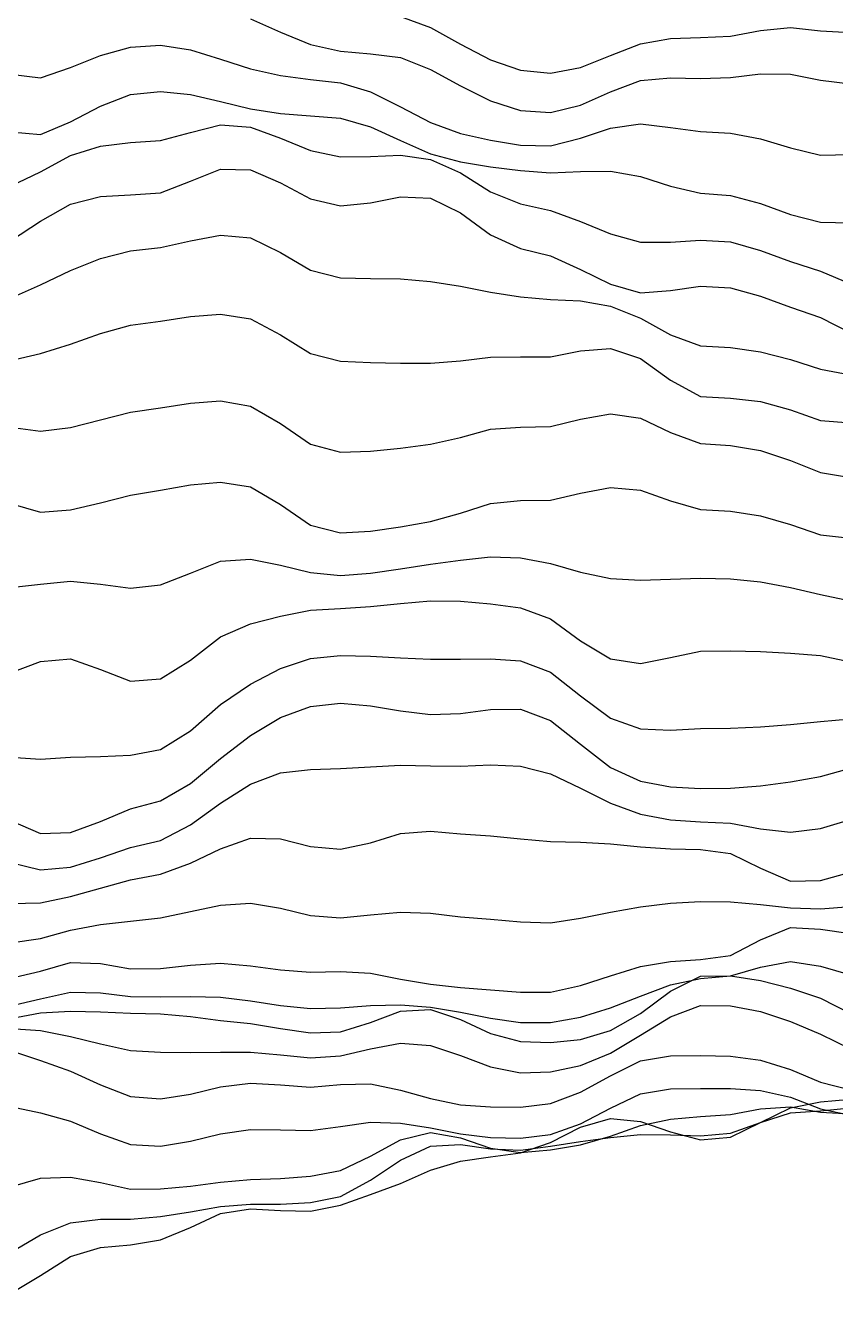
# Model space of a CAD drawing. Header units: metres. Extents: x 0 to 1200, y 54 to 769.
# Drawn here: x 708.4 to 816.7, y 58.2 to 227.7 of the extents above; entities that cross this region are included whole.
import ezdxf

# ---------------------------------------------------------------- set-up
doc = ezdxf.new("R2010")
doc.units = ezdxf.units.M

msp = doc.modelspace()

# ---------------------------------------------------------------- linework, layer by layer
for p, q in [((758.5272, 228.94647), (762.5406, 227.44626)), ((738.4604, 228.59344), (742.47375, 226.85066)), ((762.5406, 227.44626), (766.55396, 225.20569)), ((806.6876, 227.04718), (810.701, 227.4406)), ((810.701, 227.4406), (814.71436, 227.01526)), ((742.47375, 226.85066), (746.4871, 225.18219)), ((790.63416, 225.29121), (794.6475, 225.96893)), ((794.6475, 225.96893), (798.6609, 226.11676)), ((798.6609, 226.11676), (802.67426, 226.31302)), ((802.67426, 226.31302), (806.6876, 227.04718)), ((814.71436, 227.01526), (818.7277, 226.80322)), ((718.39355, 223.68799), (722.4069, 224.81735)), ((722.4069, 224.81735), (726.4203, 225.09491)), ((726.4203, 225.09491), (730.43365, 224.46585)), ((730.43365, 224.46585), (734.447, 223.20953)), ((746.4871, 225.18219), (750.5005, 224.29419)), ((750.5005, 224.29419), (754.51385, 223.9437)), ((754.51385, 223.9437), (758.5272, 223.42316)), ((766.55396, 225.20569), (770.5673, 223.13007)), ((786.6208, 223.71918), (790.63416, 225.29121)), ((714.3802, 222.10358), (718.39355, 223.68799)), ((734.447, 223.20953), (738.4604, 221.92213)), ((758.5272, 223.42316), (762.5406, 221.84242)), ((770.5673, 223.13007), (774.5807, 221.73933)), ((782.6074, 222.11702), (786.6208, 223.71918)), ((706.35345, 221.22516), (710.3668, 220.73407)), ((710.3668, 220.73407), (714.3802, 222.10358)), ((738.4604, 221.92213), (742.47375, 221.03137)), ((742.47375, 221.03137), (746.4871, 220.48872)), ((746.4871, 220.48872), (750.5005, 220.05374)), ((762.5406, 221.84242), (766.55396, 219.63586)), ((774.5807, 221.73933), (778.59406, 221.3425)), ((778.59406, 221.3425), (782.6074, 222.11702)), ((790.63416, 220.36163), (794.6475, 220.74228)), ((794.6475, 220.74228), (798.6609, 220.64618)), ((798.6609, 220.64618), (802.67426, 220.76962)), ((802.67426, 220.76962), (806.6876, 221.24258)), ((806.6876, 221.24258), (810.701, 221.23454)), ((810.701, 221.23454), (814.71436, 220.4064)), ((722.4069, 218.51268), (726.4203, 218.90579)), ((726.4203, 218.90579), (730.43365, 218.48586)), ((750.5005, 220.05374), (754.51385, 218.84178)), ((754.51385, 218.84178), (758.5272, 216.84848)), ((766.55396, 219.63586), (770.5673, 217.6594)), ((782.6074, 217.08652), (786.6208, 218.83986)), ((786.6208, 218.83986), (790.63416, 220.36163)), ((814.71436, 220.4064), (818.7277, 219.92102)), ((718.39355, 216.94789), (722.4069, 218.51268)), ((730.43365, 218.48586), (734.447, 217.56831)), ((734.447, 217.56831), (738.4604, 216.57378)), ((770.5673, 217.6594), (774.5807, 216.36862)), ((778.59406, 216.10521), (782.6074, 217.08652)), ((714.3802, 214.84348), (718.39355, 216.94789)), ((738.4604, 216.57378), (742.47375, 215.95703)), ((742.47375, 215.95703), (746.4871, 215.64613)), ((746.4871, 215.64613), (750.5005, 215.32523)), ((758.5272, 216.84848), (762.5406, 214.76508)), ((774.5807, 216.36862), (778.59406, 216.10521)), ((710.3668, 213.13295), (714.3802, 214.84348)), ((730.43365, 213.41243), (734.447, 214.42468)), ((734.447, 214.42468), (738.4604, 214.12653)), ((738.4604, 214.12653), (742.47375, 212.65977)), ((750.5005, 215.32523), (754.51385, 214.179)), ((754.51385, 214.179), (758.5272, 212.32695)), ((762.5406, 214.76508), (766.55396, 213.27995)), ((782.6074, 212.67633), (786.6208, 213.9945)), ((786.6208, 213.9945), (790.63416, 214.5718)), ((790.63416, 214.5718), (794.6475, 214.10135)), ((794.6475, 214.10135), (798.6609, 213.5282)), ((706.35345, 213.51407), (710.3668, 213.13295)), ((718.39355, 211.57468), (722.4069, 212.07196)), ((722.4069, 212.07196), (726.4203, 212.35059)), ((726.4203, 212.35059), (730.43365, 213.41243)), ((742.47375, 212.65977), (746.4871, 210.98724)), ((758.5272, 212.32695), (762.5406, 210.5822)), ((766.55396, 213.27995), (770.5673, 212.39444)), ((770.5673, 212.39444), (774.5807, 211.73492)), ((778.59406, 211.61981), (782.6074, 212.67633)), ((798.6609, 213.5282), (802.67426, 213.3169)), ((802.67426, 213.3169), (806.6876, 212.55452)), ((806.6876, 212.55452), (810.701, 211.38063)), ((710.3668, 208.1447), (714.3802, 210.32585)), ((714.3802, 210.32585), (718.39355, 211.57468)), ((746.4871, 210.98724), (750.5005, 210.17422)), ((754.51385, 210.20004), (758.5272, 210.3733)), ((758.5272, 210.3733), (762.5406, 209.80768)), ((762.5406, 210.5822), (766.55396, 209.47964)), ((774.5807, 211.73492), (778.59406, 211.61981)), ((810.701, 211.38063), (814.71436, 210.39355)), ((814.71436, 210.39355), (818.7277, 210.46089)), ((750.5005, 210.17422), (754.51385, 210.20004)), ((762.5406, 209.80768), (766.55396, 208.00092)), ((766.55396, 209.47964), (770.5673, 208.84413)), ((770.5673, 208.84413), (774.5807, 208.31784)), ((706.35345, 206.23529), (710.3668, 208.1447)), ((726.4203, 205.35709), (730.43365, 206.89252)), ((730.43365, 206.89252), (734.447, 208.50922)), ((734.447, 208.50922), (738.4604, 208.43933)), ((738.4604, 208.43933), (742.47375, 206.6803)), ((766.55396, 208.00092), (770.5673, 205.49701)), ((774.5807, 208.31784), (778.59406, 208.00517)), ((778.59406, 208.00517), (782.6074, 208.21489)), ((782.6074, 208.21489), (786.6208, 208.24641)), ((786.6208, 208.24641), (790.63416, 207.52454)), ((790.63416, 207.52454), (794.6475, 206.22545)), ((722.4069, 205.07138), (726.4203, 205.35709)), ((742.47375, 206.6803), (746.4871, 204.54514)), ((770.5673, 205.49701), (774.5807, 203.8923)), ((794.6475, 206.22545), (798.6609, 205.28845)), ((798.6609, 205.28845), (802.67426, 204.9777)), ((710.3668, 201.5405), (714.3802, 203.84161)), ((714.3802, 203.84161), (718.39355, 204.85123)), ((718.39355, 204.85123), (722.4069, 205.07138)), ((746.4871, 204.54514), (750.5005, 203.59189)), ((750.5005, 203.59189), (754.51385, 204.0018)), ((754.51385, 204.0018), (758.5272, 204.79796)), ((758.5272, 204.79796), (762.5406, 204.61865)), ((762.5406, 204.61865), (766.55396, 202.6829)), ((774.5807, 203.8923), (778.59406, 203.00397)), ((802.67426, 204.9777), (806.6876, 203.91455)), ((806.6876, 203.91455), (810.701, 202.46883)), ((766.55396, 202.6829), (770.5673, 199.74342)), ((778.59406, 203.00397), (782.6074, 201.52223)), ((810.701, 202.46883), (814.71436, 201.42108)), ((706.35345, 198.92764), (710.3668, 201.5405)), ((782.6074, 201.52223), (786.6208, 199.87418)), ((814.71436, 201.42108), (818.7277, 201.35403)), ((726.4203, 198.05627), (730.43365, 198.94293)), ((730.43365, 198.94293), (734.447, 199.69385)), ((734.447, 199.69385), (738.4604, 199.31287)), ((738.4604, 199.31287), (742.47375, 197.3569)), ((770.5673, 199.74342), (774.5807, 197.89676)), ((786.6208, 199.87418), (790.63416, 198.74565)), ((790.63416, 198.74565), (794.6475, 198.73056)), ((794.6475, 198.73056), (798.6609, 199.02155)), ((798.6609, 199.02155), (802.67426, 198.7904)), ((802.67426, 198.7904), (806.6876, 197.65205)), ((718.39355, 196.54602), (722.4069, 197.58144)), ((722.4069, 197.58144), (726.4203, 198.05627)), ((742.47375, 197.3569), (746.4871, 194.99571)), ((774.5807, 197.89676), (778.59406, 196.91942)), ((778.59406, 196.91942), (782.6074, 195.11319)), ((806.6876, 197.65205), (810.701, 196.15704)), ((714.3802, 194.97693), (718.39355, 196.54602)), ((782.6074, 195.11319), (786.6208, 193.1471)), ((810.701, 196.15704), (814.71436, 194.85632)), ((710.3668, 193.04369), (714.3802, 194.97693)), ((746.4871, 194.99571), (750.5005, 193.98895)), ((750.5005, 193.98895), (754.51385, 193.89906)), ((754.51385, 193.89906), (758.5272, 193.8498)), ((758.5272, 193.8498), (762.5406, 193.50229)), ((762.5406, 193.50229), (766.55396, 192.8501)), ((814.71436, 194.85632), (818.7277, 193.18091)), ((706.35345, 191.24643), (710.3668, 193.04369)), ((766.55396, 192.8501), (770.5673, 192.08029)), ((770.5673, 192.08029), (774.5807, 191.44717)), ((786.6208, 193.1471), (790.63416, 191.97905)), ((790.63416, 191.97905), (794.6475, 192.27818)), ((794.6475, 192.27818), (798.6609, 192.85416)), ((798.6609, 192.85416), (802.67426, 192.65271)), ((802.67426, 192.65271), (806.6876, 191.54195)), ((774.5807, 191.44717), (778.59406, 191.10406)), ((778.59406, 191.10406), (782.6074, 190.88719)), ((782.6074, 190.88719), (786.6208, 190.18823)), ((786.6208, 190.18823), (790.63416, 188.5678)), ((806.6876, 191.54195), (810.701, 190.07059)), ((810.701, 190.07059), (814.71436, 188.6987)), ((726.4203, 188.20975), (730.43365, 188.80449)), ((730.43365, 188.80449), (734.447, 189.11452)), ((734.447, 189.11452), (738.4604, 188.50424)), ((738.4604, 188.50424), (742.47375, 186.3649)), ((790.63416, 188.5678), (794.6475, 186.35733)), ((814.71436, 188.6987), (818.7277, 186.60841)), ((718.39355, 186.51949), (722.4069, 187.66362)), ((722.4069, 187.66362), (726.4203, 188.20975)), ((710.3668, 183.87997), (714.3802, 185.13179)), ((714.3802, 185.13179), (718.39355, 186.51949)), ((742.47375, 186.3649), (746.4871, 183.845)), ((794.6475, 186.35733), (798.6609, 184.87575)), ((798.6609, 184.87575), (802.67426, 184.65424)), ((706.35345, 182.94333), (710.3668, 183.87997)), ((746.4871, 183.845), (750.5005, 182.82072)), ((766.55396, 182.89249), (770.5673, 183.38586)), ((770.5673, 183.38586), (774.5807, 183.4144)), ((774.5807, 183.4144), (778.59406, 183.43903)), ((778.59406, 183.43903), (782.6074, 184.21674)), ((782.6074, 184.21674), (786.6208, 184.51367)), ((786.6208, 184.51367), (790.63416, 183.18338)), ((790.63416, 183.18338), (794.6475, 180.28926)), ((802.67426, 184.65424), (806.6876, 184.10281)), ((806.6876, 184.10281), (810.701, 183.0409)), ((750.5005, 182.82072), (754.51385, 182.67134)), ((754.51385, 182.67134), (758.5272, 182.57817)), ((758.5272, 182.57817), (762.5406, 182.57335)), ((762.5406, 182.57335), (766.55396, 182.89249)), ((810.701, 183.0409), (814.71436, 181.78546)), ((814.71436, 181.78546), (818.7277, 181.02621)), ((794.6475, 180.28926), (798.6609, 178.13516)), ((798.6609, 178.13516), (802.67426, 177.8896)), ((722.4069, 176.02231), (726.4203, 176.61362)), ((726.4203, 176.61362), (730.43365, 177.2424)), ((730.43365, 177.2424), (734.447, 177.52808)), ((734.447, 177.52808), (738.4604, 176.83453)), ((738.4604, 176.83453), (742.47375, 174.48639)), ((802.67426, 177.8896), (806.6876, 177.42593)), ((806.6876, 177.42593), (810.701, 176.31384)), ((714.3802, 173.98936), (718.39355, 175.01433)), ((718.39355, 175.01433), (722.4069, 176.02231)), ((778.59406, 174.10745), (782.6074, 175.09113)), ((782.6074, 175.09113), (786.6208, 175.80798)), ((786.6208, 175.80798), (790.63416, 175.20483)), ((790.63416, 175.20483), (794.6475, 173.30045)), ((810.701, 176.31384), (814.71436, 174.89449)), ((814.71436, 174.89449), (818.7277, 174.5939)), ((706.35345, 174.01666), (710.3668, 173.4714)), ((710.3668, 173.4714), (714.3802, 173.98936)), ((742.47375, 174.48639), (746.4871, 171.74765)), ((766.55396, 172.64258), (770.5673, 173.72832)), ((770.5673, 173.72832), (774.5807, 174.03569)), ((774.5807, 174.03569), (778.59406, 174.10745)), ((794.6475, 173.30045), (798.6609, 171.81012)), ((746.4871, 171.74765), (750.5005, 170.6815)), ((758.5272, 171.1912), (762.5406, 171.73074)), ((762.5406, 171.73074), (766.55396, 172.64258)), ((798.6609, 171.81012), (802.67426, 171.569)), ((802.67426, 171.569), (806.6876, 170.89809)), ((750.5005, 170.6815), (754.51385, 170.79163)), ((754.51385, 170.79163), (758.5272, 171.1912)), ((806.6876, 170.89809), (810.701, 169.54944)), ((810.701, 169.54944), (814.71436, 167.94383)), ((814.71436, 167.94383), (818.7277, 167.30109)), ((726.4203, 165.58606), (730.43365, 166.30771)), ((730.43365, 166.30771), (734.447, 166.68076)), ((734.447, 166.68076), (738.4604, 166.03732)), ((718.39355, 163.91241), (722.4069, 164.92351)), ((722.4069, 164.92351), (726.4203, 165.58606)), ((738.4604, 166.03732), (742.47375, 163.68303)), ((778.59406, 164.24242), (782.6074, 165.17737)), ((782.6074, 165.17737), (786.6208, 165.93562)), ((786.6208, 165.93562), (790.63416, 165.58499)), ((790.63416, 165.58499), (794.6475, 164.14706)), ((706.35345, 163.8178), (710.3668, 162.65793)), ((710.3668, 162.65793), (714.3802, 162.95729)), ((714.3802, 162.95729), (718.39355, 163.91241)), ((742.47375, 163.68303), (746.4871, 160.92258)), ((766.55396, 162.5177), (770.5673, 163.80923)), ((770.5673, 163.80923), (774.5807, 164.20892)), ((774.5807, 164.20892), (778.59406, 164.24242)), ((794.6475, 164.14706), (798.6609, 162.9944)), ((798.6609, 162.9944), (802.67426, 162.78654)), ((758.5272, 160.69556), (762.5406, 161.41609)), ((762.5406, 161.41609), (766.55396, 162.5177)), ((802.67426, 162.78654), (806.6876, 162.17162)), ((806.6876, 162.17162), (810.701, 160.98619)), ((746.4871, 160.92258), (750.5005, 159.87656)), ((750.5005, 159.87656), (754.51385, 160.10681)), ((754.51385, 160.10681), (758.5272, 160.69556)), ((810.701, 160.98619), (814.71436, 159.63785)), ((814.71436, 159.63785), (818.7277, 159.18405)), ((730.43365, 154.50037), (734.447, 156.09415)), ((734.447, 156.09415), (738.4604, 156.37509)), ((738.4604, 156.37509), (742.47375, 155.57661)), ((762.5406, 155.6871), (766.55396, 156.25383)), ((766.55396, 156.25383), (770.5673, 156.65924)), ((770.5673, 156.65924), (774.5807, 156.56027)), ((774.5807, 156.56027), (778.59406, 155.77193)), ((726.4203, 152.9415), (730.43365, 154.50037)), ((742.47375, 155.57661), (746.4871, 154.57433)), ((746.4871, 154.57433), (750.5005, 154.20184)), ((750.5005, 154.20184), (754.51385, 154.47879)), ((754.51385, 154.47879), (758.5272, 155.07108)), ((758.5272, 155.07108), (762.5406, 155.6871)), ((778.59406, 155.77193), (782.6074, 154.61427)), ((782.6074, 154.61427), (786.6208, 153.7714)), ((706.35345, 152.59644), (710.3668, 153.04451)), ((710.3668, 153.04451), (714.3802, 153.42493)), ((714.3802, 153.42493), (718.39355, 153.00847)), ((718.39355, 153.00847), (722.4069, 152.5082)), ((722.4069, 152.5082), (726.4203, 152.9415)), ((786.6208, 153.7714), (790.63416, 153.56573)), ((790.63416, 153.56573), (794.6475, 153.67168)), ((794.6475, 153.67168), (798.6609, 153.81537)), ((798.6609, 153.81537), (802.67426, 153.74567)), ((802.67426, 153.74567), (806.6876, 153.33661)), ((806.6876, 153.33661), (810.701, 152.57977)), ((810.701, 152.57977), (814.71436, 151.65927)), ((814.71436, 151.65927), (818.7277, 150.80292)), ((742.47375, 148.76581), (746.4871, 149.52469)), ((746.4871, 149.52469), (750.5005, 149.78316)), ((750.5005, 149.78316), (754.51385, 150.02325)), ((754.51385, 150.02325), (758.5272, 150.4506)), ((758.5272, 150.4506), (762.5406, 150.77249)), ((762.5406, 150.77249), (766.55396, 150.74763)), ((766.55396, 150.74763), (770.5673, 150.37231)), ((770.5673, 150.37231), (774.5807, 149.85542)), ((774.5807, 149.85542), (778.59406, 148.3911)), ((734.447, 145.96408), (738.4604, 147.70135)), ((738.4604, 147.70135), (742.47375, 148.76581)), ((778.59406, 148.3911), (782.6074, 145.45181)), ((730.43365, 142.85068), (734.447, 145.96408)), ((782.6074, 145.45181), (786.6208, 143.02733)), ((706.35345, 141.17), (710.3668, 142.67238)), ((710.3668, 142.67238), (714.3802, 143.04633)), ((714.3802, 143.04633), (718.39355, 141.63225)), ((726.4203, 140.36096), (730.43365, 142.85068)), ((742.47375, 141.72845), (746.4871, 143.06682)), ((746.4871, 143.06682), (750.5005, 143.48889)), ((750.5005, 143.48889), (754.51385, 143.40332)), ((754.51385, 143.40332), (758.5272, 143.18343)), ((758.5272, 143.18343), (762.5406, 142.99426)), ((762.5406, 142.99426), (766.55396, 142.97742)), ((766.55396, 142.97742), (770.5673, 143.02914)), ((770.5673, 143.02914), (774.5807, 142.7877)), ((774.5807, 142.7877), (778.59406, 141.2618)), ((786.6208, 143.02733), (790.63416, 142.43019)), ((790.63416, 142.43019), (794.6475, 143.22006)), ((794.6475, 143.22006), (798.6609, 144.06073)), ((798.6609, 144.06073), (802.67426, 144.10397)), ((802.67426, 144.10397), (806.6876, 144.0007)), ((806.6876, 144.0007), (810.701, 143.80835)), ((810.701, 143.80835), (814.71436, 143.49133)), ((814.71436, 143.49133), (818.7277, 142.64902)), ((718.39355, 141.63225), (722.4069, 140.06021)), ((738.4604, 139.66467), (742.47375, 141.72845)), ((778.59406, 141.2618), (782.6074, 138.07376)), ((722.4069, 140.06021), (726.4203, 140.36096)), ((734.447, 136.92078), (738.4604, 139.66467)), ((782.6074, 138.07376), (786.6208, 135.12054)), ((730.43365, 133.43103), (734.447, 136.92078)), ((742.47375, 135.18497), (746.4871, 136.65349)), ((746.4871, 136.65349), (750.5005, 137.0984)), ((750.5005, 137.0984), (754.51385, 136.76414)), ((754.51385, 136.76414), (758.5272, 136.08249)), ((758.5272, 136.08249), (762.5406, 135.59045)), ((762.5406, 135.59045), (766.55396, 135.72943)), ((766.55396, 135.72943), (770.5673, 136.26933)), ((770.5673, 136.26933), (774.5807, 136.32043)), ((774.5807, 136.32043), (778.59406, 134.81334)), ((738.4604, 132.78903), (742.47375, 135.18497)), ((778.59406, 134.81334), (782.6074, 131.62944)), ((786.6208, 135.12054), (790.63416, 133.68219)), ((806.6876, 133.95749), (810.701, 134.27026)), ((810.701, 134.27026), (814.71436, 134.65553)), ((814.71436, 134.65553), (818.7277, 135.0282)), ((726.4203, 130.89938), (730.43365, 133.43103)), ((734.447, 129.73117), (738.4604, 132.78903)), ((790.63416, 133.68219), (794.6475, 133.48798)), ((794.6475, 133.48798), (798.6609, 133.7031)), ((798.6609, 133.7031), (802.67426, 133.75766)), ((802.67426, 133.75766), (806.6876, 133.95749)), ((722.4069, 130.16403), (726.4203, 130.89938)), ((782.6074, 131.62944), (786.6208, 128.5321)), ((706.35345, 129.88928), (710.3668, 129.64551)), ((710.3668, 129.64551), (714.3802, 129.878)), ((714.3802, 129.878), (718.39355, 129.98926)), ((718.39355, 129.98926), (722.4069, 130.16403)), ((730.43365, 126.38627), (734.447, 129.73117)), ((738.4604, 126.30061), (742.47375, 127.783585)), ((742.47375, 127.783585), (746.4871, 128.26309)), ((746.4871, 128.26309), (750.5005, 128.36298)), ((750.5005, 128.36298), (754.51385, 128.58215)), ((754.51385, 128.58215), (758.5272, 128.82826)), ((758.5272, 128.82826), (762.5406, 128.74832)), ((762.5406, 128.74832), (766.55396, 128.67506)), ((766.55396, 128.67506), (770.5673, 128.84467)), ((770.5673, 128.84467), (774.5807, 128.69543)), ((774.5807, 128.69543), (778.59406, 127.66905)), ((778.59406, 127.66905), (782.6074, 125.75879)), ((786.6208, 128.5321), (790.63416, 126.69332)), ((810.701, 126.58461), (814.71436, 127.29029)), ((814.71436, 127.29029), (818.7277, 128.41953)), ((726.4203, 124.073), (730.43365, 126.38627)), ((734.447, 123.73154), (738.4604, 126.30061)), ((782.6074, 125.75879), (786.6208, 123.746124)), ((790.63416, 126.69332), (794.6475, 125.904175)), ((794.6475, 125.904175), (798.6609, 125.71156)), ((798.6609, 125.71156), (802.67426, 125.757774)), ((802.67426, 125.757774), (806.6876, 126.07609)), ((806.6876, 126.07609), (810.701, 126.58461)), ((722.4069, 122.99005), (726.4203, 124.073)), ((718.39355, 121.27809), (722.4069, 122.99005)), ((730.43365, 120.82388), (734.447, 123.73154)), ((786.6208, 123.746124), (790.63416, 122.28649)), ((790.63416, 122.28649), (794.6475, 121.524635)), ((706.35345, 121.410835), (710.3668, 119.66634)), ((714.3802, 119.80709), (718.39355, 121.27809)), ((726.4203, 118.770615), (730.43365, 120.82388)), ((794.6475, 121.524635), (798.6609, 121.25848)), ((798.6609, 121.25848), (802.67426, 121.04574)), ((802.67426, 121.04574), (806.6876, 120.32203)), ((814.71436, 120.35114), (818.7277, 121.55374)), ((710.3668, 119.66634), (714.3802, 119.80709)), ((722.4069, 117.81365), (726.4203, 118.770615)), ((734.447, 117.62125), (738.4604, 119.049934)), ((738.4604, 119.049934), (742.47375, 118.953285)), ((742.47375, 118.953285), (746.4871, 117.954636)), ((754.51385, 118.41656), (758.5272, 119.669785)), ((758.5272, 119.669785), (762.5406, 119.99972)), ((762.5406, 119.99972), (766.55396, 119.63355)), ((766.55396, 119.63355), (770.5673, 119.353615)), ((770.5673, 119.353615), (774.5807, 118.97793)), ((774.5807, 118.97793), (778.59406, 118.62755)), ((806.6876, 120.32203), (810.701, 119.84824)), ((810.701, 119.84824), (814.71436, 120.35114)), ((718.39355, 116.43391), (722.4069, 117.81365)), ((730.43365, 115.71129), (734.447, 117.62125)), ((746.4871, 117.954636), (750.5005, 117.57332)), ((750.5005, 117.57332), (754.51385, 118.41656)), ((778.59406, 118.62755), (782.6074, 118.54784)), ((782.6074, 118.54784), (786.6208, 118.32204)), ((786.6208, 118.32204), (790.63416, 117.88829)), ((790.63416, 117.88829), (794.6475, 117.63263)), ((794.6475, 117.63263), (798.6609, 117.53403)), ((798.6609, 117.53403), (802.67426, 117.031425)), ((802.67426, 117.031425), (806.6876, 115.04777)), ((706.35345, 115.79325), (710.3668, 114.82701)), ((714.3802, 115.18857), (718.39355, 116.43391)), ((726.4203, 114.24368), (730.43365, 115.71129)), ((710.3668, 114.82701), (714.3802, 115.18857)), ((722.4069, 113.47747), (726.4203, 114.24368)), ((806.6876, 115.04777), (810.701, 113.32187)), ((814.71436, 113.42154), (818.7277, 114.52994)), ((714.3802, 111.24065), (718.39355, 112.39389)), ((718.39355, 112.39389), (722.4069, 113.47747)), ((810.701, 113.32187), (814.71436, 113.42154)), ((706.35345, 110.3412), (710.3668, 110.42985)), ((710.3668, 110.42985), (714.3802, 111.24065)), ((734.447, 110.123436), (738.4604, 110.37883)), ((738.4604, 110.37883), (742.47375, 109.687744)), ((790.63416, 109.87754), (794.6475, 110.36478)), ((794.6475, 110.36478), (798.6609, 110.60442)), ((798.6609, 110.60442), (802.67426, 110.53371)), ((802.67426, 110.53371), (806.6876, 110.17502)), ((726.4203, 108.422295), (730.43365, 109.26175)), ((730.43365, 109.26175), (734.447, 110.123436)), ((742.47375, 109.687744), (746.4871, 108.703575)), ((746.4871, 108.703575), (750.5005, 108.42977)), ((750.5005, 108.42977), (754.51385, 108.80913)), ((754.51385, 108.80913), (758.5272, 109.17538)), ((758.5272, 109.17538), (762.5406, 109.01752)), ((762.5406, 109.01752), (766.55396, 108.55562)), ((766.55396, 108.55562), (770.5673, 108.220375)), ((782.6074, 108.35144), (786.6208, 109.18509)), ((786.6208, 109.18509), (790.63416, 109.87754)), ((806.6876, 110.17502), (810.701, 109.75751)), ((810.701, 109.75751), (814.71436, 109.617386)), ((814.71436, 109.617386), (818.7277, 109.93507)), ((714.3802, 106.77051), (718.39355, 107.52854)), ((718.39355, 107.52854), (722.4069, 107.96561)), ((722.4069, 107.96561), (726.4203, 108.422295)), ((770.5673, 108.220375), (774.5807, 107.852295)), ((774.5807, 107.852295), (778.59406, 107.73894)), ((778.59406, 107.73894), (782.6074, 108.35144)), ((806.6876, 105.4675), (810.701, 107.119)), ((810.701, 107.119), (814.71436, 106.884254)), ((814.71436, 106.884254), (818.7277, 106.30774)), ((706.35345, 105.0613), (710.3668, 105.652664)), ((710.3668, 105.652664), (714.3802, 106.77051)), ((802.67426, 103.39233), (806.6876, 105.4675)), ((710.3668, 101.29342), (714.3802, 102.42892)), ((714.3802, 102.42892), (718.39355, 102.28374)), ((718.39355, 102.28374), (722.4069, 101.609474)), ((726.4203, 101.656265), (730.43365, 102.0809)), ((730.43365, 102.0809), (734.447, 102.33459)), ((734.447, 102.33459), (738.4604, 101.97468)), ((738.4604, 101.97468), (742.47375, 101.440544)), ((786.6208, 100.67043), (790.63416, 101.889336)), ((790.63416, 101.889336), (794.6475, 102.58301)), ((794.6475, 102.58301), (798.6609, 102.85788)), ((798.6609, 102.85788), (802.67426, 103.39233)), ((802.67426, 100.67141), (806.6876, 101.82875)), ((806.6876, 101.82875), (810.701, 102.558945)), ((810.701, 102.558945), (814.71436, 101.92478)), ((814.71436, 101.92478), (818.7277, 100.78264)), ((706.35345, 100.36422), (710.3668, 101.29342)), ((722.4069, 101.609474), (726.4203, 101.656265)), ((742.47375, 101.440544), (746.4871, 101.16381)), ((746.4871, 101.16381), (750.5005, 101.25044)), ((750.5005, 101.25044), (754.51385, 101.01469)), ((754.51385, 101.01469), (758.5272, 100.228775)), ((758.5272, 100.228775), (762.5406, 99.52318)), ((782.6074, 99.35228), (786.6208, 100.67043)), ((794.6475, 98.60421), (798.6609, 100.60279)), ((794.6475, 99.430756), (798.6609, 100.30784)), ((798.6609, 100.30784), (802.67426, 100.67141)), ((798.6609, 100.60279), (802.67426, 100.63202)), ((802.67426, 100.63202), (806.6876, 100.018585)), ((710.3668, 97.584114), (714.3802, 98.47234)), ((714.3802, 98.47234), (718.39355, 98.39154)), ((718.39355, 98.39154), (722.4069, 97.885056)), ((762.5406, 99.52318), (766.55396, 99.07266)), ((766.55396, 99.07266), (770.5673, 98.77081)), ((770.5673, 98.77081), (774.5807, 98.45877)), ((774.5807, 98.45877), (778.59406, 98.465294)), ((778.59406, 98.465294), (782.6074, 99.35228)), ((790.63416, 97.93576), (794.6475, 99.430756)), ((790.63416, 95.601), (794.6475, 98.60421)), ((806.6876, 100.018585), (810.701, 98.991905)), ((810.701, 98.991905), (814.71436, 97.66039)), ((706.35345, 96.64314), (710.3668, 97.584114)), ((722.4069, 97.885056), (726.4203, 97.83408)), ((726.4203, 97.83408), (730.43365, 97.89288)), ((730.43365, 97.89288), (734.447, 97.779594)), ((734.447, 97.779594), (738.4604, 97.31523)), ((738.4604, 97.31523), (742.47375, 96.67487)), ((742.47375, 96.67487), (746.4871, 96.27107)), ((750.5005, 96.379135), (754.51385, 96.70758)), ((754.51385, 96.70758), (758.5272, 96.78231)), ((758.5272, 96.78231), (762.5406, 96.48412)), ((786.6208, 96.36374), (790.63416, 97.93576)), ((794.6475, 95.18155), (798.6609, 96.68705)), ((798.6609, 96.68705), (802.67426, 96.65086)), ((814.71436, 97.66039), (818.7277, 95.61276)), ((706.35345, 94.95552), (710.3668, 95.690605)), ((710.3668, 95.690605), (714.3802, 95.91253)), ((714.3802, 95.91253), (718.39355, 95.834625)), ((718.39355, 95.834625), (722.4069, 95.65175)), ((722.4069, 95.65175), (726.4203, 95.57116)), ((726.4203, 95.57116), (730.43365, 95.19947)), ((730.43365, 95.19947), (734.447, 94.6874)), ((746.4871, 96.27107), (750.5005, 96.379135)), ((754.51385, 94.42737), (758.5272, 95.92399)), ((758.5272, 95.92399), (762.5406, 96.16426)), ((762.5406, 96.48412), (766.55396, 95.781265)), ((762.5406, 96.16426), (766.55396, 94.79545)), ((766.55396, 95.781265), (770.5673, 94.986465)), ((770.5673, 94.986465), (774.5807, 94.435356)), ((778.59406, 94.4124), (782.6074, 95.11431)), ((782.6074, 95.11431), (786.6208, 96.36374)), ((786.6208, 93.324844), (790.63416, 95.601)), ((790.63416, 92.71281), (794.6475, 95.18155)), ((802.67426, 96.65086), (806.6876, 95.8834)), ((806.6876, 95.8834), (810.701, 94.543144)), ((706.35345, 93.61125), (710.3668, 93.32372)), ((710.3668, 93.32372), (714.3802, 92.563225)), ((734.447, 94.6874), (738.4604, 94.28391)), ((738.4604, 94.28391), (742.47375, 93.62558)), ((742.47375, 93.62558), (746.4871, 93.05244)), ((750.5005, 93.16923), (754.51385, 94.42737)), ((766.55396, 94.79545), (770.5673, 92.93914)), ((774.5807, 94.435356), (778.59406, 94.4124)), ((782.6074, 92.14012), (786.6208, 93.324844)), ((810.701, 94.543144), (814.71436, 92.8618)), ((714.3802, 92.563225), (718.39355, 91.544716)), ((746.4871, 93.05244), (750.5005, 93.16923)), ((754.51385, 90.898895), (758.5272, 91.645905)), ((758.5272, 91.645905), (762.5406, 91.35984)), ((770.5673, 92.93914), (774.5807, 91.85534)), ((774.5807, 91.85534), (778.59406, 91.74811)), ((778.59406, 91.74811), (782.6074, 92.14012)), ((786.6208, 90.32932), (790.63416, 92.71281)), ((814.71436, 92.8618), (818.7277, 90.89226)), ((706.35345, 90.6749), (710.3668, 89.35025)), ((718.39355, 91.544716), (722.4069, 90.67783)), ((722.4069, 90.67783), (726.4203, 90.44811)), ((726.4203, 90.44811), (730.43365, 90.39941)), ((730.43365, 90.39941), (734.447, 90.432556)), ((734.447, 90.432556), (738.4604, 90.45278)), ((738.4604, 90.45278), (742.47375, 90.07689)), ((742.47375, 90.07689), (746.4871, 89.703926)), ((746.4871, 89.703926), (750.5005, 89.95973)), ((750.5005, 89.95973), (754.51385, 90.898895)), ((762.5406, 91.35984), (766.55396, 89.98626)), ((766.55396, 89.98626), (770.5673, 88.48636)), ((782.6074, 88.6709), (786.6208, 90.32932)), ((790.63416, 89.306335), (794.6475, 89.96657)), ((794.6475, 89.96657), (798.6609, 90.00266)), ((798.6609, 90.00266), (802.67426, 89.913605)), ((802.67426, 89.913605), (806.6876, 89.37459)), ((710.3668, 89.35025), (714.3802, 87.91454)), ((770.5673, 88.48636), (774.5807, 87.69034)), ((778.59406, 87.81459), (782.6074, 88.6709)), ((786.6208, 87.3038), (790.63416, 89.306335)), ((806.6876, 89.37459), (810.701, 88.129295)), ((714.3802, 87.91454), (718.39355, 86.071)), ((774.5807, 87.69034), (778.59406, 87.81459)), ((782.6074, 85.09279), (786.6208, 87.3038)), ((810.701, 88.129295), (814.71436, 86.427086)), ((718.39355, 86.071), (722.4069, 84.50344)), ((726.4203, 84.19963), (730.43365, 84.83607)), ((730.43365, 84.83607), (734.447, 85.80878)), ((734.447, 85.80878), (738.4604, 86.30869)), ((738.4604, 86.30869), (742.47375, 86.0794)), ((742.47375, 86.0794), (746.4871, 85.766556)), ((746.4871, 85.766556), (750.5005, 86.10481)), ((750.5005, 86.10481), (754.51385, 86.22147)), ((754.51385, 86.22147), (758.5272, 85.38421)), ((758.5272, 85.38421), (762.5406, 84.2693)), ((778.59406, 83.56188), (782.6074, 85.09279)), ((786.6208, 82.95847), (790.63416, 84.87838)), ((790.63416, 84.87838), (794.6475, 85.53898)), ((794.6475, 85.53898), (798.6609, 85.600204)), ((798.6609, 85.600204), (802.67426, 85.58405)), ((802.67426, 85.58405), (806.6876, 85.34401)), ((806.6876, 85.34401), (810.701, 84.41272)), ((814.71436, 86.427086), (818.7277, 85.4309)), ((706.35345, 83.179436), (710.3668, 82.355736)), ((722.4069, 84.50344), (726.4203, 84.19963)), ((762.5406, 84.2693), (766.55396, 83.410774)), ((766.55396, 83.410774), (770.5673, 83.14045)), ((770.5673, 83.14045), (774.5807, 83.11282)), ((774.5807, 83.11282), (778.59406, 83.56188)), ((806.6876, 82.85243), (810.701, 83.12958)), ((810.701, 84.41272), (814.71436, 82.861694)), ((810.701, 83.02275), (814.71436, 83.803986)), ((810.701, 83.12958), (814.71436, 82.407074)), ((814.71436, 83.803986), (818.7277, 84.1713)), ((710.3668, 82.355736), (714.3802, 81.21432)), ((782.6074, 80.88679), (786.6208, 82.95847)), ((782.6074, 80.39984), (786.6208, 81.57882)), ((786.6208, 81.57882), (790.63416, 81.177895)), ((790.63416, 80.63101), (794.6475, 81.48433)), ((794.6475, 81.48433), (798.6609, 81.85651)), ((798.6609, 81.85651), (802.67426, 82.09146)), ((802.67426, 82.09146), (806.6876, 82.85243)), ((806.6876, 81.03967), (810.701, 83.02275)), ((806.6876, 81.047745), (810.701, 82.33535)), ((810.701, 82.33535), (814.71436, 82.58401)), ((814.71436, 82.58401), (818.7277, 83.02409)), ((814.71436, 82.861694), (818.7277, 82.03344)), ((814.71436, 82.407074), (818.7277, 82.18555)), ((714.3802, 81.21432), (718.39355, 79.54349)), ((734.447, 79.54823), (738.4604, 80.12048)), ((738.4604, 80.12048), (742.47375, 80.07049)), ((742.47375, 80.07049), (746.4871, 79.995766)), ((746.4871, 79.995766), (750.5005, 80.518875)), ((750.5005, 80.518875), (754.51385, 81.09185)), ((754.51385, 81.09185), (758.5272, 80.94244)), ((758.5272, 80.94244), (762.5406, 80.31853)), ((758.5272, 78.7292), (762.5406, 79.72496)), ((762.5406, 80.31853), (766.55396, 79.51527)), ((762.5406, 79.72496), (766.55396, 78.973175)), ((778.59406, 79.444534), (782.6074, 80.88679)), ((778.59406, 78.350296), (782.6074, 80.39984)), ((786.6208, 79.22662), (790.63416, 80.63101)), ((790.63416, 81.177895), (794.6475, 79.792274)), ((794.6475, 79.792274), (798.6609, 78.72693)), ((802.67426, 79.6032), (806.6876, 81.047745)), ((802.67426, 79.098236), (806.6876, 81.03967)), ((718.39355, 79.54349), (722.4069, 78.0881)), ((722.4069, 78.0881), (726.4203, 77.89423)), ((726.4203, 77.89423), (730.43365, 78.56191)), ((730.43365, 78.56191), (734.447, 79.54823)), ((754.51385, 76.54903), (758.5272, 78.7292)), ((762.5406, 77.900925), (766.55396, 78.1163)), ((766.55396, 79.51527), (770.5673, 79.05385)), ((766.55396, 78.973175), (770.5673, 77.62236)), ((766.55396, 78.1163), (770.5673, 77.51341)), ((770.5673, 79.05385), (774.5807, 78.947)), ((774.5807, 78.947), (778.59406, 79.444534)), ((774.5807, 76.985504), (778.59406, 78.350296)), ((778.59406, 77.89792), (782.6074, 78.49465)), ((778.59406, 77.380875), (782.6074, 78.07695)), ((782.6074, 78.07695), (786.6208, 79.22662)), ((782.6074, 78.49465), (786.6208, 79.044464)), ((786.6208, 79.044464), (790.63416, 79.453674)), ((790.63416, 79.453674), (794.6475, 79.40278)), ((794.6475, 79.40278), (798.6609, 79.26518)), ((798.6609, 79.26518), (802.67426, 79.6032)), ((798.6609, 78.72693), (802.67426, 79.098236)), ((750.5005, 74.63534), (754.51385, 76.54903)), ((758.5272, 76.02796), (762.5406, 77.900925)), ((766.55396, 75.88779), (770.5673, 76.441025)), ((770.5673, 77.62236), (774.5807, 77.01027)), ((770.5673, 77.51341), (774.5807, 77.33949)), ((770.5673, 76.441025), (774.5807, 76.985504)), ((774.5807, 77.33949), (778.59406, 77.89792)), ((774.5807, 77.01027), (778.59406, 77.380875)), ((746.4871, 73.85649), (750.5005, 74.63534)), ((754.51385, 73.33426), (758.5272, 76.02796)), ((758.5272, 72.87646), (762.5406, 74.649765)), ((762.5406, 74.649765), (766.55396, 75.88779)), ((706.35345, 72.433624), (710.3668, 73.5791)), ((710.3668, 73.5791), (714.3802, 73.749)), ((714.3802, 73.749), (718.39355, 73.003555)), ((718.39355, 73.003555), (722.4069, 72.138115)), ((730.43365, 72.5448), (734.447, 73.05851)), ((734.447, 73.05851), (738.4604, 73.430084)), ((738.4604, 73.430084), (742.47375, 73.56273)), ((742.47375, 73.56273), (746.4871, 73.85649)), ((750.5005, 71.167625), (754.51385, 73.33426)), ((722.4069, 72.138115), (726.4203, 72.1647)), ((726.4203, 72.1647), (730.43365, 72.5448)), ((750.5005, 69.989494), (754.51385, 71.41736)), ((754.51385, 71.41736), (758.5272, 72.87646)), ((730.43365, 69.10471), (734.447, 69.80354)), ((734.447, 69.80354), (738.4604, 70.122116)), ((738.4604, 70.122116), (742.47375, 70.10812)), ((742.47375, 70.10812), (746.4871, 70.327065)), ((746.4871, 70.327065), (750.5005, 71.167625)), ((746.4871, 69.19659), (750.5005, 69.989494)), ((714.3802, 67.639595), (718.39355, 68.13897)), ((718.39355, 68.13897), (722.4069, 68.098335)), ((722.4069, 68.098335), (726.4203, 68.46512)), ((726.4203, 68.46512), (730.43365, 69.10471)), ((730.43365, 67.01658), (734.447, 68.87895)), ((734.447, 68.87895), (738.4604, 69.51961)), ((738.4604, 69.51961), (742.47375, 69.26943)), ((742.47375, 69.26943), (746.4871, 69.19659)), ((710.3668, 66.01443), (714.3802, 67.639595)), ((726.4203, 65.360146), (730.43365, 67.01658)), ((706.35345, 63.68136), (710.3668, 66.01443)), ((718.39355, 64.32134), (722.4069, 64.66633)), ((722.4069, 64.66633), (726.4203, 65.360146)), ((710.3668, 60.608017), (714.3802, 63.13069)), ((714.3802, 63.13069), (718.39355, 64.32134)), ((706.35345, 58.161613), (710.3668, 60.608017))]:
    msp.add_line(p, q)

doc.saveas('drawing.dxf')
